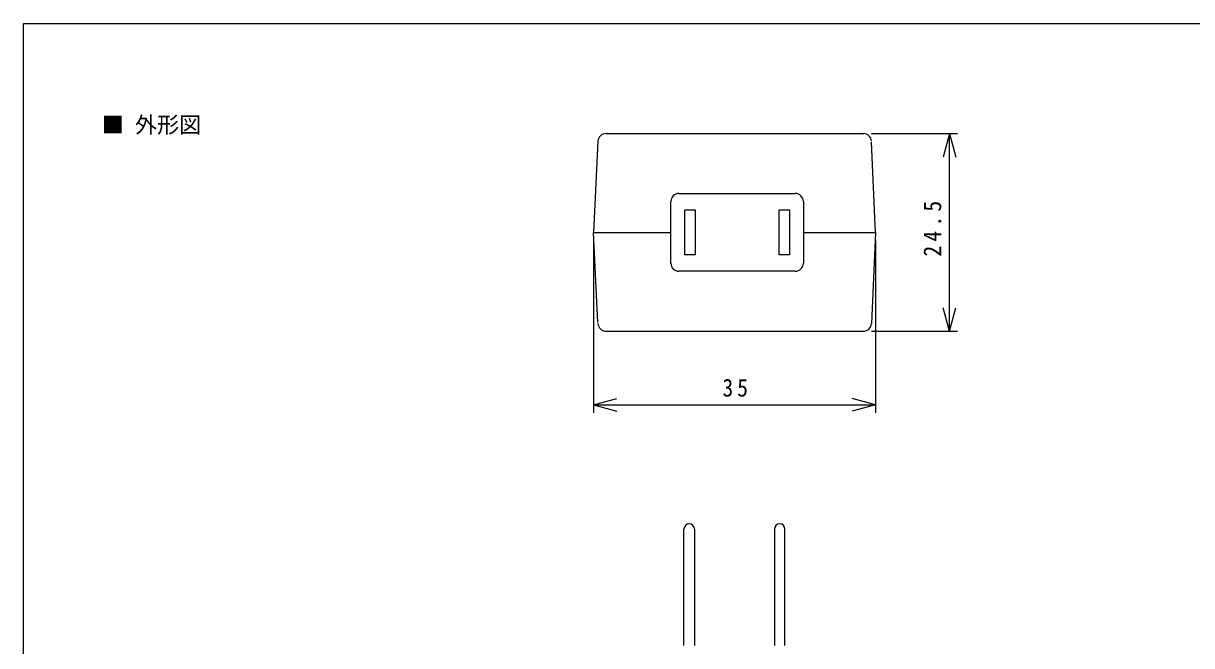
# Model space of a CAD drawing. Units: millimetres on the paper. Extents: x -142 to 142, y -95 to 95.
# Drawn here: x -141.8 to 3.1, y 17.7 to 94.8 of the extents above; entities that cross this region are included whole.
import ezdxf
from ezdxf.enums import TextEntityAlignment as Align

# ---------------------------------------------------------------- set-up
doc = ezdxf.new("R2010")
doc.units = ezdxf.units.MM
for name, color, linetype in [('0-0_0', 7, 'Continuous'), ('0-3_枠', 7, 'Continuous'), ('0-5_レイヤー_1_0', 7, 'Continuous')]:
    doc.layers.add(name, color=color, linetype=linetype)
doc.styles.add('ＭＳ ゴシック', font='')
doc.styles.get('ＭＳ ゴシック').set_extended_font_data('MS Gothic')

msp = doc.modelspace()

# ---------------------------------------------------------------- linework, layer by layer
at = {"layer": '0-0_0'}
for p, q in [((-69.557, 81.171), (-37.641, 81.171)), ((-36.641, 81.171), (-25.963, 81.171)), ((-26.963, 81.171), (-27.74, 78.273)), ((-26.963, 56.671), (-26.963, 81.171)), ((-26.963, 81.171), (-26.187, 78.273)), ((-70.555, 80.233), (-71.127, 68.925)), ((-36.127, 68.92), (-36.643, 80.115)), ((-61.517, 65.11), (-61.517, 72.748)), ((-60.517, 73.748), (-46.088, 73.748)), ((-45.088, 72.748), (-45.088, 65.11)), ((-71.127, 68.925), (-61.517, 68.924)), ((-70.558, 57.741), (-71.127, 68.925)), ((-45.088, 68.922), (-36.127, 68.921)), ((-36.127, 68.92), (-36.646, 57.615)), ((-71.127, 67.925), (-71.127, 46.539)), ((-36.127, 67.921), (-36.127, 46.539)), ((-46.088, 64.11), (-60.517, 64.11)), ((-26.963, 56.671), (-27.74, 59.569)), ((-26.963, 56.671), (-26.187, 59.569)), ((-69.56, 56.679), (-37.644, 56.671)), ((-36.644, 56.671), (-25.963, 56.671)), ((-71.127, 47.539), (-68.23, 48.316)), ((-36.127, 47.539), (-39.025, 48.316)), ((-71.127, 47.539), (-36.127, 47.539)), ((-71.127, 47.539), (-68.23, 46.763)), ((-36.127, 47.539), (-39.025, 46.763)), ((-59.888, 17.69), (-59.888, 32.14)), ((-58.579, 32.14), (-58.579, 17.69)), ((-48.676, 32.14), (-48.676, 17.69)), ((-47.367, 17.69), (-47.367, 32.14))]:
    msp.add_line(p, q, dxfattribs=at)
for points in [[(-58.498, 66.128), (-59.791, 66.128), (-59.791, 71.714), (-58.498, 71.714)], [(-46.797, 66.128), (-48.09, 66.128), (-48.09, 71.714), (-46.797, 71.714)]]:
    msp.add_lwpolyline(points, close=True, dxfattribs=at)
for centre, radius, start, end in [((-69.557, 80.171), 1, 90, 176.47261), ((-37.641, 80.171), 1, 3.17677, 90), ((-60.517, 72.748), 1, 90, 180), ((-46.088, 72.748), 1, 0, 90), ((-60.517, 65.11), 1, 180, 270), ((-46.088, 65.11), 1, 270, 0), ((-69.56, 57.679), 1, 183.51068, 269.98329), ((-37.644, 57.671), 1, 269.98329, 356.80652), ((-59.234, 32.14), 0.654, 0, 180), ((-48.021, 32.14), 0.654, 0, 180)]:
    msp.add_arc(centre, radius, start, end, dxfattribs=at)
at = {"layer": '0-3_枠'}
msp.add_lwpolyline([(-141.803, 94.842), (141.803, 94.842), (141.803, -94.842), (-141.803, -94.842)], close=True, dxfattribs=at)

# ---------------------------------------------------------------- texts
at = {"layer": '0-0_0', "insert": (-27.963, 65.921), "char_height": 2.199, "attachment_point": 7, "rotation": 90, "style": 'ＭＳ ゴシック'}
msp.add_mtext('\\T1.38;\\W0.9;24.5', dxfattribs=at)
at = {"layer": '0-0_0', "insert": (-55.127, 48.539), "char_height": 2.199, "attachment_point": 7, "style": 'ＭＳ ゴシック'}
msp.add_mtext('\\T1.36;\\W0.9;35', dxfattribs=at)
at = {"layer": '0-5_レイヤー_1_0', "style": 'ＭＳ ゴシック'}
msp.add_text('■ 外形図', height=2.012, dxfattribs=at).set_placement((-132.08, 80.652), align=Align.BOTTOM_LEFT)

doc.saveas('drawing.dxf')
